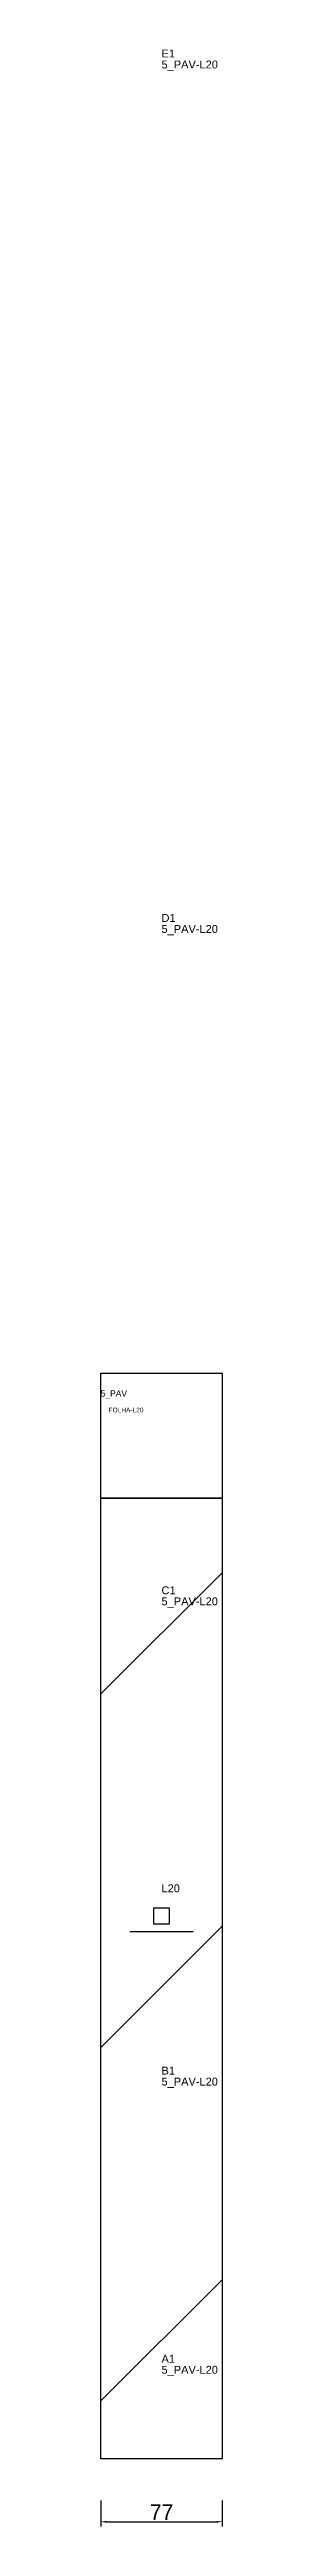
# Model space of a CAD drawing. Header units: metres. Extents: x 222 to 299, y -531 to 1042.
import ezdxf

# ---------------------------------------------------------------- set-up
doc = ezdxf.new("R2010")
doc.units = ezdxf.units.M
for name, color, linetype in [('3', 3, 'CONTINUOUS'), ('AUX00', 7, 'CONTINUOUS'), ('COTA', 241, 'CONTINUOUS'), ('FOLHA', 255, 'CONTINUOUS'), ('Hachura', 251, 'CONTINUOUS'), ('NOMENCLATURA', 7, 'CONTINUOUS'), ('Nível', 160, 'CONTINUOUS'), ('Painéis', 200, 'CONTINUOUS'), ('Pilares', 5, 'CONTINUOUS'), ('SARR_2.2x7', 40, 'CONTINUOUS')]:
    doc.layers.add(name, color=color, linetype=linetype)
doc.styles.add('ARIAL', font='Arial.ttf')
doc.styles.add('STR_STANDARD', font='arial.ttf')
doc.dimstyles.new('EZ DXF', dxfattribs={"dimtxt": 10, "dimasz": 3.5, "dimexe": 3, "dimexo": 1.5, "dimgap": 1, "dimtad": 1, "dimdec": 1, "dimdsep": 46, "dimcen": 2.5, "dimazin": 3, "dimtfac": 1, "dimtmove": 0, "dimatfit": 3})

msp = doc.modelspace()

# ---------------------------------------------------------------- hatches: boundary and pattern name
at = {"layer": 'Hachura'}
h = msp.add_hatch(dxfattribs=at)
h.set_pattern_fill('ANSI31', scale=50)
h.paths.add_polyline_path([(222.2, 201.5), (299.2, 201.5), (299.2, -488), (222.2, -488)])
h = msp.add_hatch(dxfattribs=at)
h.set_pattern_fill('ANSI31', scale=50)
h.paths.add_polyline_path([(222.2, 201.5), (299.2, 201.5), (299.2, -488), (222.2, -488)])

# ---------------------------------------------------------------- linework, layer by layer
at = {"layer": '3'}
msp.add_lwpolyline([(222.2, 122), (299.2, 122)], close=True, dxfattribs=at)
msp.add_lwpolyline([(222.2, 122), (299.2, 122)], close=True, dxfattribs=at)
at = {"layer": 'Painéis', "color": 200}
for p, q in [((222.2, 201.5), (299.2, 201.5)), ((222.2, -488), (222.2, 201.5)), ((222.2, 201.5), (299.2, 201.5)), ((222.2, -488), (222.2, 201.5)), ((299.2, 201.5), (299.2, -488)), ((299.2, 201.5), (299.2, -488)), ((299.2, -488), (222.2, -488)), ((299.2, -488), (222.2, -488))]:
    msp.add_line(p, q, dxfattribs=at)
at = {"layer": 'Pilares'}
msp.add_lwpolyline([(255.7, -148.25), (265.7, -148.25), (265.7, -138.25), (255.7, -138.25)], close=True, dxfattribs=at)
msp.add_lwpolyline([(255.7, -148.25), (265.7, -148.25), (265.7, -138.25), (255.7, -138.25)], close=True, dxfattribs=at)
at = {"layer": 'SARR_2.2x7'}
msp.add_line((240.7, -153.25), (280.7, -153.25), dxfattribs=at)
msp.add_line((240.7, -153.25), (280.7, -153.25), dxfattribs=at)

# ---------------------------------------------------------------- texts
at = {"layer": '3', "style": 'STR_STANDARD'}
for s, p in [('E1', (260.7, 1037)), ('E1', (260.7, 1037)), ('D1', (260.7, 488)), ('D1', (260.7, 488)), ('C1', (260.7, 61)), ('C1', (260.7, 61)), ('B1', (260.7, -244)), ('B1', (260.7, -244)), ('A1', (260.7, -427)), ('A1', (260.7, -427))]:
    msp.add_text(s, height=5, dxfattribs=at).set_placement(p)
at = {"layer": 'AUX00', "style": 'STR_STANDARD'}
for p in [(260.7, 1030), (260.7, 1030), (260.7, 481), (260.7, 481), (260.7, 54), (260.7, 54), (260.7, -251), (260.7, -251), (260.7, -434), (260.7, -434)]:
    msp.add_text('5_PAV-L20', height=5, dxfattribs=at).set_placement(p)
at = {"layer": 'FOLHA'}
msp.add_text('FOLHA-L20', height=3, dxfattribs=at).set_placement((227.2, 176.5))
msp.add_text('FOLHA-L20', height=3, dxfattribs=at).set_placement((227.2, 176.5))
at = {"layer": 'NOMENCLATURA', "insert": (260.7, -123.25), "char_height": 5, "attachment_point": 1, "style": 'ARIAL'}
msp.add_mtext('L20', dxfattribs=at)
msp.add_mtext('L20', dxfattribs=at)
at = {"layer": 'Nível'}
msp.add_text('5_PAV', height=4, dxfattribs=at).set_placement((222.2, 186.5))
msp.add_text('5_PAV', height=4, dxfattribs=at).set_placement((222.2, 186.5))

# ---------------------------------------------------------------- dimensions: what is measured, and where the dimension line sits
at = {"layer": 'COTA'}
msp.add_linear_dim(base=(222.2, -528), p1=(222.2, -513), p2=(299.2, -513), dimstyle='EZ DXF', dxfattribs=at).render()
msp.add_linear_dim(base=(222.2, -528), p1=(222.2, -513), p2=(299.2, -513), dimstyle='EZ DXF', dxfattribs=at).render()

doc.saveas('drawing.dxf')
